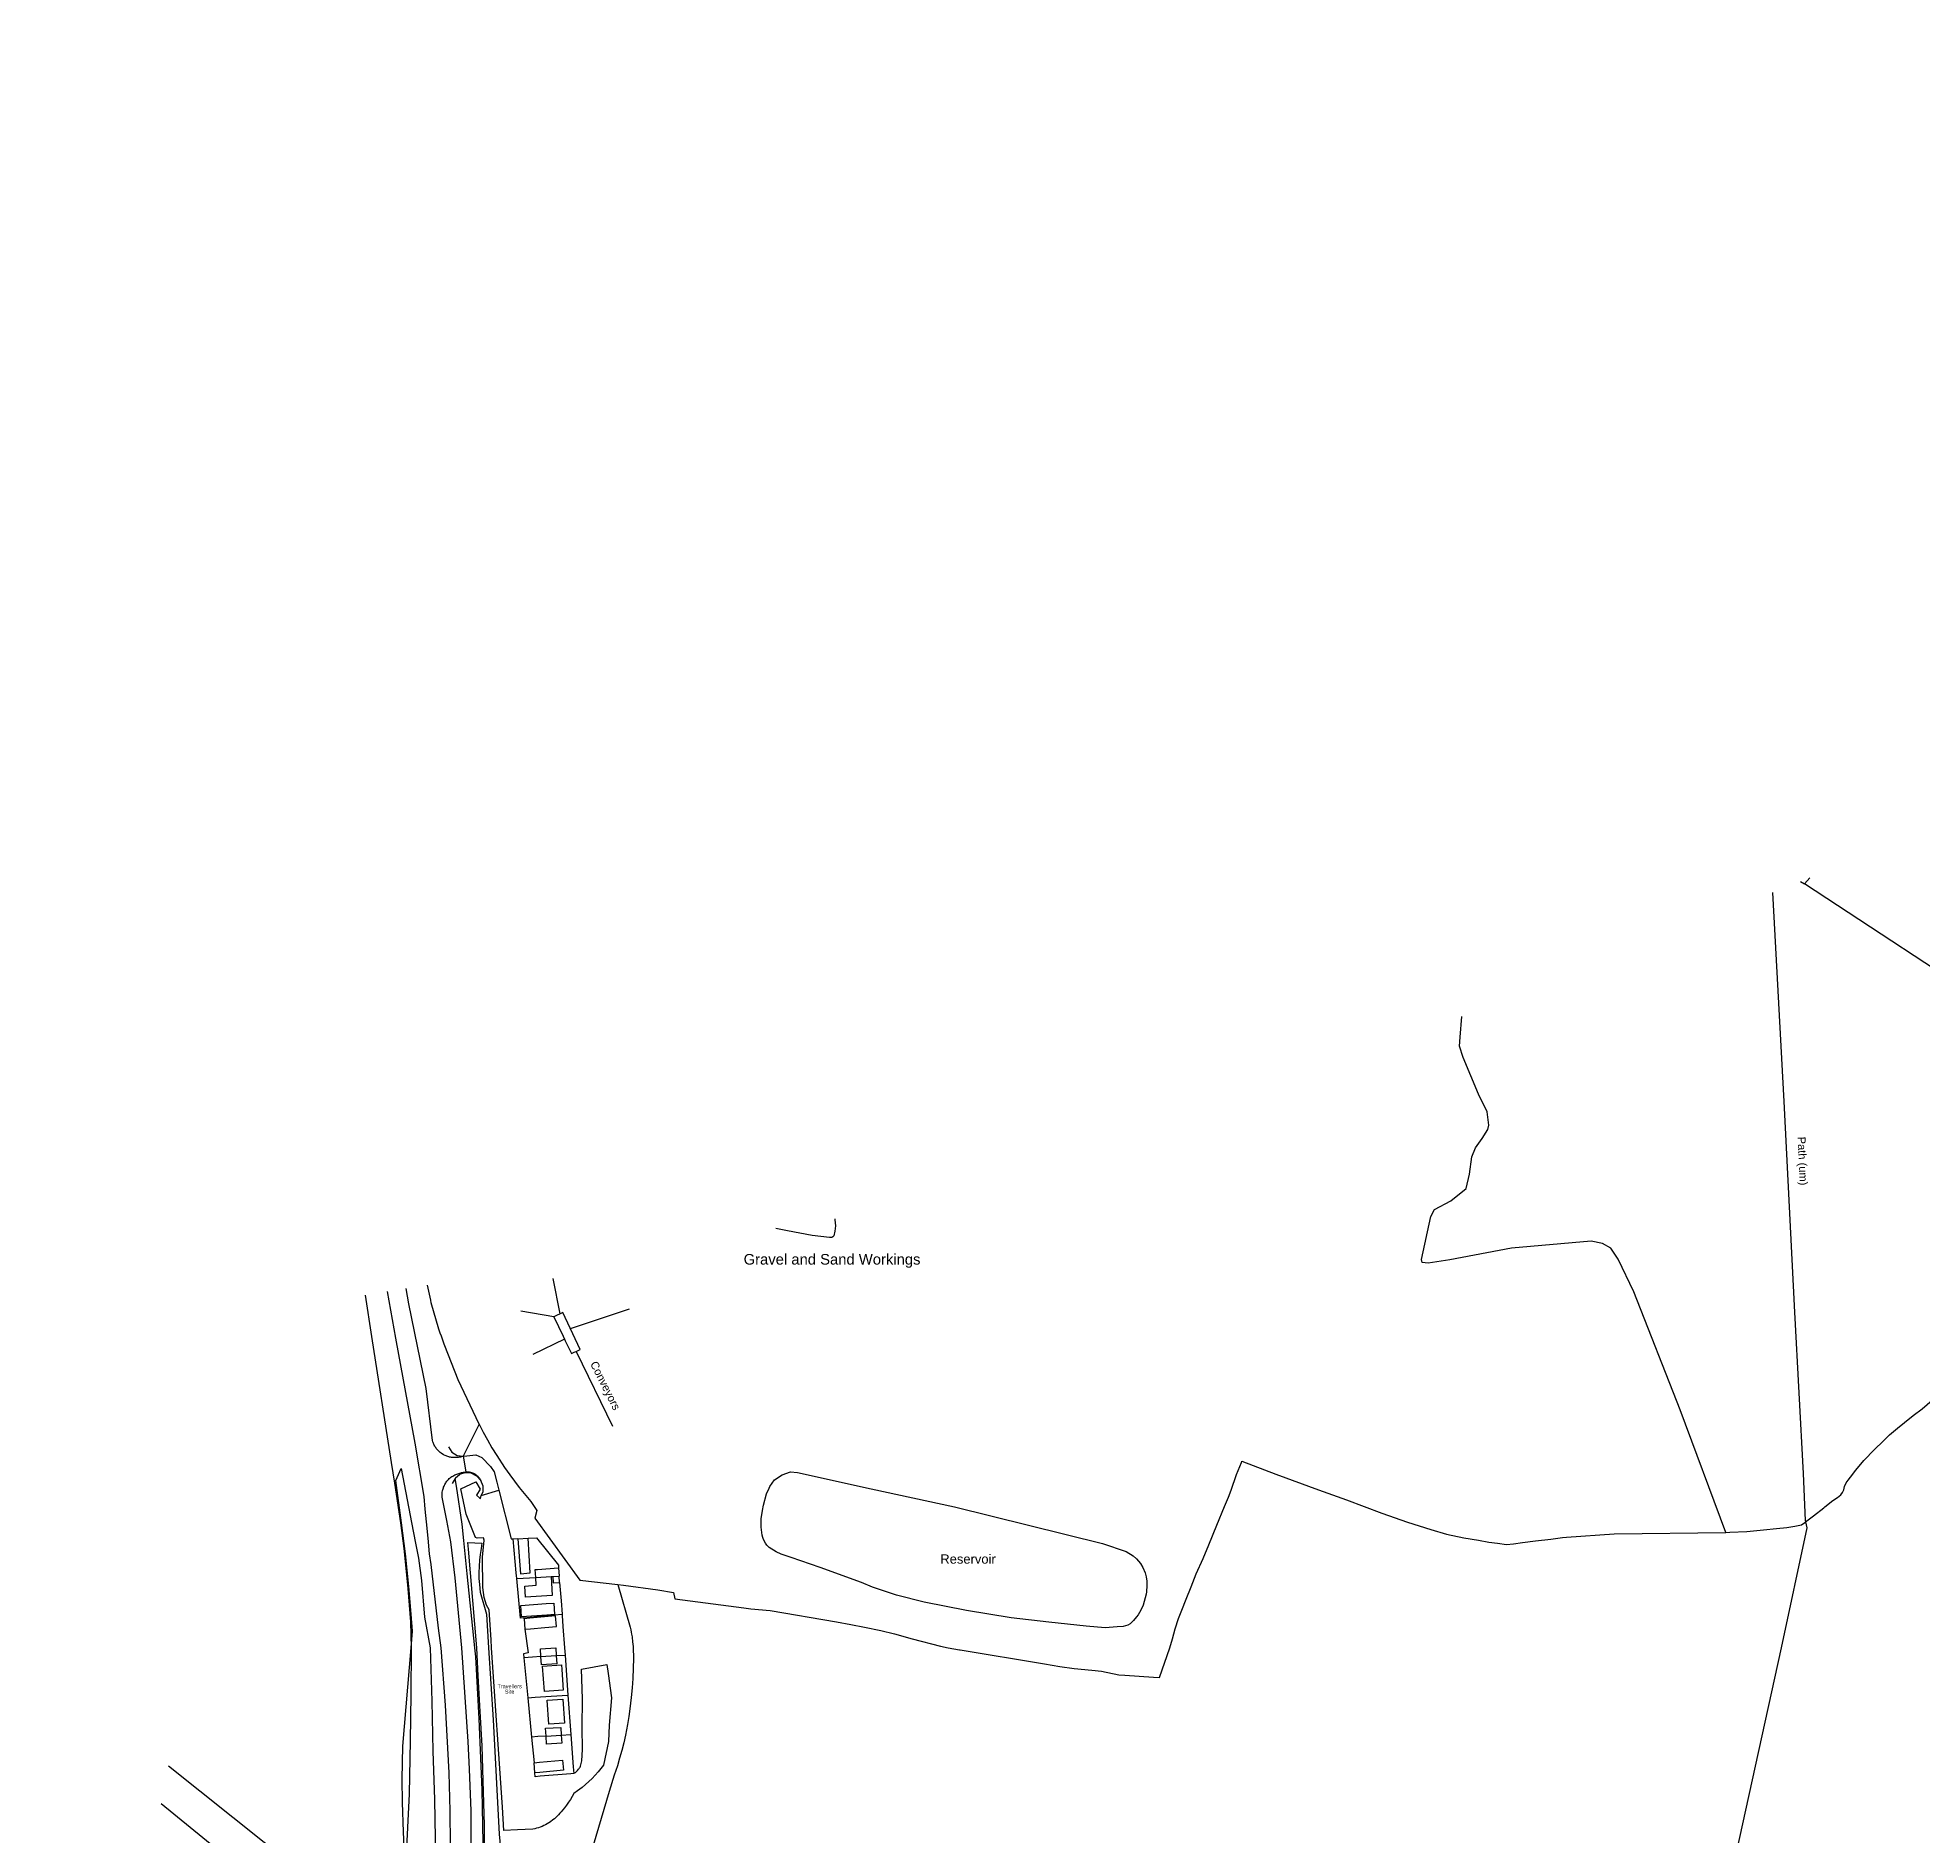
# Model space of a CAD drawing. Header units: millimetres. Extents: x 111502 to 977541, y 8702 to 1044108.
# Drawn here: x 487652 to 488363, y 241929 to 242608 of the extents above; entities that cross this region are included whole.
import ezdxf

# ---------------------------------------------------------------- set-up
doc = ezdxf.new("R2010")
doc.units = ezdxf.units.MM
doc.header["$LTSCALE"] = 0.25
doc.linetypes.add('DASHED2', pattern=[9.525, 6.35, -3.175])
doc.layers.add('E HVSS As Laid HV', color=10, linetype='Continuous')
doc.layers.add('X HVSS Site Background', color=8, linetype='Continuous')
doc.styles.add('OS Master Map$1$Standard', font='txt')

# ---------------------------------------------------------------- blocks, each defined once
blk = doc.blocks.new('OS MAP 060722')
at = {"layer": 'X HVSS Site Background', "flags": 128}
for points in [[(-493.05, 3163.12), (-491.56, 3162.14)], [(-491.56, 3162.14), (-489.55, 3164.52)], [(-417.22, 3113.33), (-491.56, 3162.14)], [(-503.6, 3158.92), (-499.32, 3079.93), (-499.32, 3079.93), (-495.32, 3000.43), (-495.32, 3000.43), (-492.12, 2939.53), (-492.12, 2939.53), (-491.32, 2921.73), (-491.32, 2921.73), (-491.2, 2921.19)], [(-521.22, 2917.24), (-538.47, 2963.58), (-538.47, 2963.58), (-556.04, 3008.14), (-556.04, 3008.14), (-561.97, 3020.42), (-561.97, 3020.42), (-564.72, 3024.54), (-564.72, 3024.54), (-567.79, 3026.34), (-567.79, 3026.34), (-572.13, 3027.19), (-572.13, 3027.19), (-602.18, 3024.54), (-602.18, 3024.54), (-625.47, 3020.2), (-625.47, 3020.2), (-633.62, 3018.93), (-633.62, 3018.93), (-635.95, 3019.15), (-635.95, 3019.15), (-636.16, 3020.31), (-636.16, 3020.31), (-632.66, 3036.61), (-632.66, 3036.61), (-631.29, 3039.15), (-631.29, 3039.15), (-625.15, 3042.43), (-625.15, 3042.43), (-619.33, 3047.09), (-619.33, 3047.09), (-618.06, 3052.48), (-618.06, 3052.48), (-617.21, 3059.05), (-617.21, 3059.05), (-615.84, 3062.54), (-615.84, 3062.54), (-613.3, 3066.03), (-613.3, 3066.03), (-611.18, 3069.42), (-611.18, 3069.42), (-610.76, 3071), (-610.76, 3071), (-611.39, 3076.08), (-611.39, 3076.08), (-614.67, 3082.75), (-614.67, 3082.75), (-620.49, 3096.62), (-620.49, 3096.62), (-621.87, 3100.85), (-621.87, 3100.85), (-621.55, 3104.24), (-621.55, 3104.24), (-620.91, 3112.12)], [(-859.74, 3028.62), (-866.25, 3029.42), (-866.25, 3029.42), (-875.62, 3031.11), (-875.62, 3031.11), (-879.93, 3032.03)], [(-857.76, 3035.64), (-857.68, 3035.29), (-857.68, 3035.29), (-857.52, 3033.02), (-857.52, 3033.02), (-857.73, 3031), (-857.73, 3031), (-858.1, 3029.21), (-858.1, 3029.21), (-858.47, 3028.83), (-858.47, 3028.83), (-858.89, 3028.62), (-858.89, 3028.62), (-859.74, 3028.62)], [(-992.03, 2958.14), (-999.88, 2974.84), (-999.88, 2974.84), (-1004.98, 2987.69), (-1004.98, 2987.69), (-1005.18, 2988.39), (-1005.18, 2988.39), (-1005.68, 2989.89), (-1005.68, 2989.89), (-1006.18, 2991.29), (-1006.18, 2991.29), (-1006.68, 2992.49), (-1006.68, 2992.49), (-1007.28, 2993.99), (-1007.28, 2993.99), (-1010.08, 3003.99), (-1010.08, 3003.99), (-1010.28, 3004.99), (-1010.28, 3004.99), (-1011.48, 3010.64)], [(-961.37, 2999.81), (-964.03, 3013.15)], [(-1035.07, 3006.81), (-1032.68, 2991.19), (-1032.68, 2991.19), (-1025.18, 2943.69), (-1025.18, 2943.69), (-1023.98, 2935.79), (-1023.98, 2935.79), (-1021.68, 2920.89), (-1021.68, 2920.89), (-1020.48, 2911.19), (-1020.48, 2911.19), (-1018.98, 2895.99), (-1018.98, 2895.99), (-1017.88, 2883.49), (-1017.88, 2883.49), (-1017.63, 2873.69), (-1017.63, 2873.69), (-1017.85, 2856.06), (-1017.85, 2856.06), (-1018.08, 2838.54), (-1018.08, 2838.54), (-1018.48, 2818.49), (-1018.48, 2818.49), (-1020.28, 2780.39)], [(-1002.78, 2799.24), (-1002.93, 2812.09), (-1002.93, 2812.09), (-1003.33, 2826.44), (-1003.33, 2826.44), (-1004.68, 2851.94), (-1004.68, 2851.94), (-1006.38, 2873.69), (-1006.38, 2873.69), (-1007.38, 2881.09), (-1007.38, 2881.09), (-1010.08, 2905.14), (-1010.08, 2905.14), (-1010.78, 2909.09), (-1010.78, 2909.09), (-1011.28, 2915.09), (-1011.28, 2915.09), (-1011.88, 2921.19), (-1011.88, 2921.19), (-1012.38, 2925.99), (-1012.38, 2925.99), (-1012.78, 2930.79), (-1012.78, 2930.79), (-1016.18, 2950.99), (-1016.18, 2950.99), (-1023.52, 2990.54), (-1023.52, 2990.54), (-1026.65, 3008.18)], [(-998.01, 2946.01), (-998.36, 2945.89), (-998.36, 2945.89), (-998.72, 2945.79), (-998.72, 2945.79), (-999.09, 2945.7), (-999.09, 2945.7), (-999.59, 2945.6), (-999.59, 2945.6), (-999.95, 2945.55), (-999.95, 2945.55), (-1000.3, 2945.51), (-1000.3, 2945.51), (-1000.66, 2945.49), (-1000.66, 2945.49), (-1001.02, 2945.48), (-1001.02, 2945.48), (-1001.38, 2945.48), (-1001.38, 2945.48), (-1001.74, 2945.5), (-1001.74, 2945.5), (-1002.1, 2945.53), (-1002.1, 2945.53), (-1002.46, 2945.58), (-1002.46, 2945.58), (-1002.81, 2945.64), (-1002.81, 2945.64), (-1003.16, 2945.71), (-1003.16, 2945.71), (-1003.51, 2945.8), (-1003.51, 2945.8), (-1003.86, 2945.9), (-1003.86, 2945.9), (-1004.2, 2946.01), (-1004.2, 2946.01), (-1004.53, 2946.14), (-1004.53, 2946.14), (-1004.86, 2946.28), (-1004.86, 2946.28), (-1005.19, 2946.44), (-1005.19, 2946.44), (-1005.5, 2946.6), (-1005.5, 2946.6), (-1005.55, 2946.63), (-1005.55, 2946.63), (-1005.81, 2946.78), (-1005.81, 2946.78), (-1006.41, 2947.18), (-1006.41, 2947.18), (-1006.7, 2947.41), (-1006.7, 2947.41), (-1006.97, 2947.64), (-1006.97, 2947.64), (-1007.24, 2947.89), (-1007.24, 2947.89), (-1007.49, 2948.14), (-1007.49, 2948.14), (-1007.74, 2948.4), (-1007.74, 2948.4), (-1007.97, 2948.68), (-1007.97, 2948.68), (-1008.19, 2948.96), (-1008.19, 2948.96), (-1008.4, 2949.25), (-1008.4, 2949.25), (-1008.6, 2949.55), (-1008.6, 2949.55), (-1008.78, 2949.86), (-1008.78, 2949.86), (-1008.95, 2950.18), (-1008.95, 2950.18), (-1009.11, 2950.5), (-1009.11, 2950.5), (-1009.26, 2950.83), (-1009.26, 2950.83), (-1009.39, 2951.16), (-1009.39, 2951.16), (-1009.51, 2951.5), (-1009.51, 2951.5), (-1009.66, 2952), (-1009.66, 2952), (-1012.03, 2971.59), (-1012.03, 2971.59), (-1018.62, 3003.54), (-1018.62, 3003.54), (-1019.62, 3009.32)], [(-963.8, 2998.67), (-976.34, 3000.85)], [(-955.42, 2985.59), (-954.58, 2985.99), (-954.58, 2985.99), (-953.84, 2986.34), (-953.84, 2986.34), (-960.43, 3000.26), (-960.43, 3000.26), (-963.8, 2998.67), (-963.8, 2998.67), (-960.33, 2991.33), (-960.33, 2991.33), (-959.8, 2990.22), (-959.8, 2990.22), (-959.52, 2989.64), (-959.52, 2989.64), (-957.21, 2984.75), (-957.21, 2984.75), (-956.15, 2985.25), (-956.15, 2985.25), (-955.42, 2985.59)], [(-957.58, 2994.23), (-935.22, 3001.64)], [(-959.8, 2990.22), (-971.8, 2984.44)], [(-955.42, 2985.59), (-941.64, 2957.37)], [(-491.2, 2921.19), (-488.22, 2923.43), (-488.22, 2923.43), (-484.32, 2926.53), (-484.32, 2926.53), (-483.85, 2926.9), (-483.85, 2926.9), (-480.82, 2929.33), (-480.82, 2929.33), (-479.12, 2930.43), (-479.12, 2930.43), (-477.92, 2931.43), (-477.92, 2931.43), (-477.22, 2932.33), (-477.22, 2932.33), (-476.72, 2933.33), (-476.72, 2933.33), (-476.42, 2934.53), (-476.42, 2934.53), (-475.82, 2935.93), (-475.82, 2935.93), (-475.12, 2936.93), (-475.12, 2936.93), (-474.22, 2938.13), (-474.22, 2938.13), (-472.22, 2940.73), (-472.22, 2940.73), (-469.12, 2944.43), (-469.12, 2944.43), (-465.12, 2948.53), (-465.12, 2948.53), (-461.82, 2951.63), (-461.82, 2951.63), (-459.42, 2954.13), (-459.42, 2954.13), (-456.42, 2956.63), (-456.42, 2956.63), (-453.82, 2958.73), (-453.82, 2958.73), (-450.52, 2961.33), (-450.52, 2961.33), (-447.12, 2963.93), (-447.12, 2963.93), (-443.42, 2967.13)], [(-992.03, 2958.14), (-998.01, 2946.01)], [(-992.03, 2958.14), (-990.48, 2955.14), (-990.48, 2955.14), (-988.88, 2952.14), (-988.88, 2952.14), (-987.18, 2949.19), (-987.18, 2949.19), (-985.38, 2946.29), (-985.38, 2946.29), (-982.43, 2941.74), (-982.43, 2941.74), (-980.48, 2938.94), (-980.48, 2938.94), (-976.88, 2934.14), (-976.88, 2934.14), (-972.48, 2928.89), (-972.48, 2928.89), (-970.18, 2925.49), (-970.18, 2925.49), (-971.03, 2922.59), (-971.03, 2922.59), (-954.03, 2899.19), (-954.03, 2899.19), (-939.62, 2897.58)], [(-1003.62, 2949.57), (-1002.34, 2947.55), (-1002.34, 2947.55), (-1000.32, 2946.29), (-1000.32, 2946.29), (-998.01, 2946.01)], [(-998.01, 2946.01), (-997.8, 2946.03), (-997.8, 2946.03), (-993.29, 2946.48), (-993.29, 2946.48), (-990.96, 2945.47), (-990.96, 2945.47), (-987.68, 2942.13), (-987.68, 2942.13), (-986.34, 2940.09), (-986.34, 2940.09), (-985.37, 2936.26), (-985.37, 2936.26), (-984.58, 2933.16)], [(-1020.18, 2795.29), (-1020.58, 2804.09), (-1020.58, 2804.09), (-1020.93, 2815.24), (-1020.93, 2815.24), (-1021.03, 2824.09), (-1021.03, 2824.09), (-1020.88, 2836.49), (-1020.88, 2836.49), (-1017.67, 2873.69), (-1017.67, 2873.69), (-1017.13, 2879.99), (-1017.13, 2879.99), (-1017.63, 2886.39), (-1017.63, 2886.39), (-1018.63, 2896.79), (-1018.63, 2896.79), (-1019.83, 2909.09), (-1019.83, 2909.09), (-1021.28, 2920.79), (-1021.28, 2920.79), (-1023.48, 2936.89), (-1023.48, 2936.89), (-1021.48, 2941.39)], [(-1021.48, 2941.39), (-1016.88, 2917.69), (-1016.88, 2917.69), (-1015.88, 2912.59), (-1015.88, 2912.59), (-1014.98, 2907.49), (-1014.98, 2907.49), (-1013.78, 2899.09), (-1013.78, 2899.09), (-1012.68, 2885.19), (-1012.68, 2885.19), (-1010.53, 2873.69), (-1010.53, 2873.69), (-1009.93, 2853.44), (-1009.93, 2853.44), (-1009.48, 2834.59), (-1009.48, 2834.59), (-1008.93, 2816.39), (-1008.93, 2816.39), (-1008.48, 2794.29)], [(-994.98, 2791.59), (-995.08, 2812.09), (-995.08, 2812.09), (-995.63, 2827.79), (-995.63, 2827.79), (-996.18, 2838.29), (-996.18, 2838.29), (-998.53, 2873.69), (-998.53, 2873.69), (-1001.08, 2900.09), (-1001.08, 2900.09), (-1002.73, 2913.69), (-1002.73, 2913.69), (-1004.23, 2921.79), (-1004.23, 2921.79), (-1005.99, 2930.52), (-1005.99, 2930.52), (-1006.01, 2930.88), (-1006.01, 2930.88), (-1006.02, 2931.23), (-1006.02, 2931.23), (-1006.01, 2931.59), (-1006.01, 2931.59), (-1005.98, 2931.94), (-1005.98, 2931.94), (-1005.95, 2932.3), (-1005.95, 2932.3), (-1005.83, 2933), (-1005.83, 2933), (-1005.75, 2933.35), (-1005.75, 2933.35), (-1005.65, 2933.69), (-1005.65, 2933.69), (-1005.54, 2934.03), (-1005.54, 2934.03), (-1005.42, 2934.36), (-1005.42, 2934.36), (-1005.29, 2934.69), (-1005.29, 2934.69), (-1005.14, 2935.02), (-1005.14, 2935.02), (-1004.98, 2935.33), (-1004.98, 2935.33), (-1004.62, 2935.95), (-1004.62, 2935.95), (-1004.42, 2936.24), (-1004.42, 2936.24), (-1004.21, 2936.53), (-1004.21, 2936.53), (-1003.87, 2936.94), (-1003.87, 2936.94), (-1003.59, 2937.24), (-1003.59, 2937.24), (-1003.29, 2937.53), (-1003.29, 2937.53), (-1002.98, 2937.8), (-1002.98, 2937.8), (-1002.66, 2938.06), (-1002.66, 2938.06), (-1002.32, 2938.3), (-1002.32, 2938.3), (-1001.97, 2938.52), (-1001.97, 2938.52), (-1001.61, 2938.73), (-1001.61, 2938.73), (-1001.25, 2938.92), (-1001.25, 2938.92), (-1000.87, 2939.1), (-1000.87, 2939.1), (-1000.49, 2939.26), (-1000.49, 2939.26), (-1000.1, 2939.41), (-1000.1, 2939.41), (-999.7, 2939.54), (-999.7, 2939.54), (-999.3, 2939.65), (-999.3, 2939.65), (-998.69, 2939.8), (-998.69, 2939.8), (-998.21, 2939.9), (-998.21, 2939.9), (-997.91, 2939.95), (-997.91, 2939.95), (-997.72, 2939.98), (-997.72, 2939.98), (-997.48, 2940.01), (-997.48, 2940.01), (-997.23, 2940.04), (-997.23, 2940.04), (-996.99, 2940.07)], [(-991.37, 2936.78), (-992.95, 2938.45), (-992.95, 2938.45), (-995.08, 2939.65), (-995.08, 2939.65), (-997.33, 2939.74), (-997.33, 2939.74), (-997.83, 2939.61), (-997.83, 2939.61), (-999.18, 2939.25), (-999.18, 2939.25), (-999.44, 2939.03), (-999.44, 2939.03), (-1000.98, 2937.73), (-1000.98, 2937.73), (-1001.06, 2937.59)], [(-998.01, 2946.01), (-996.99, 2940.07)], [(-996.99, 2940.07), (-996.75, 2940.08), (-996.75, 2940.08), (-996.5, 2940.09), (-996.5, 2940.09), (-996.02, 2940.07), (-996.02, 2940.07), (-995.78, 2940.05), (-995.78, 2940.05), (-995.54, 2940.01), (-995.54, 2940.01), (-995.3, 2939.96), (-995.3, 2939.96), (-995.05, 2939.9), (-995.05, 2939.9), (-994.82, 2939.83), (-994.82, 2939.83), (-994.36, 2939.65), (-994.36, 2939.65), (-994.14, 2939.55), (-994.14, 2939.55), (-993.92, 2939.44), (-993.92, 2939.44), (-993.71, 2939.31), (-993.71, 2939.31), (-993.5, 2939.19), (-993.5, 2939.19), (-993.3, 2939.05), (-993.3, 2939.05), (-993.1, 2938.9), (-993.1, 2938.9), (-992.91, 2938.75), (-992.91, 2938.75), (-992.73, 2938.59), (-992.73, 2938.59), (-992.55, 2938.42), (-992.55, 2938.42), (-992.38, 2938.25), (-992.38, 2938.25), (-992.22, 2938.06), (-992.22, 2938.06), (-992.06, 2937.88), (-992.06, 2937.88), (-991.91, 2937.68), (-991.91, 2937.68), (-991.77, 2937.48), (-991.77, 2937.48), (-991.64, 2937.28), (-991.64, 2937.28), (-991.52, 2937.06), (-991.52, 2937.06), (-991.37, 2936.78)], [(-939.62, 2897.58), (-937.53, 2897.34), (-937.53, 2897.34), (-924.58, 2895.54), (-924.58, 2895.54), (-918.58, 2894.59), (-918.58, 2894.59), (-918.18, 2892.19), (-918.18, 2892.19), (-892.13, 2888.79), (-892.13, 2888.79), (-889.43, 2888.39), (-889.43, 2888.39), (-882.18, 2887.79), (-882.18, 2887.79), (-857.03, 2883.44), (-857.03, 2883.44), (-851.73, 2882.49), (-851.73, 2882.49), (-846.48, 2881.49), (-846.48, 2881.49), (-840.38, 2880.14), (-840.38, 2880.14), (-835.13, 2878.89), (-835.13, 2878.89), (-828.48, 2877.09), (-828.48, 2877.09), (-817.78, 2874.24), (-817.78, 2874.24), (-814.98, 2873.69), (-814.98, 2873.69), (-810.58, 2872.89), (-810.58, 2872.89), (-810.37, 2872.85), (-810.37, 2872.85), (-778.57, 2867.63), (-778.57, 2867.63), (-772.77, 2866.6), (-772.77, 2866.6), (-767.37, 2865.87), (-767.37, 2865.87), (-760.65, 2865.22), (-760.65, 2865.22), (-757.05, 2864.84), (-757.05, 2864.84), (-750.53, 2863.48), (-750.53, 2863.48), (-748.18, 2863.31), (-748.18, 2863.31), (-737.45, 2862.56), (-737.45, 2862.56), (-735.1, 2862.39), (-735.1, 2862.39), (-731.23, 2873.69), (-731.23, 2873.69), (-730.22, 2877.03), (-730.22, 2877.03), (-729.22, 2880.83), (-729.22, 2880.83), (-727.92, 2884.73), (-727.92, 2884.73), (-726.72, 2887.83), (-726.72, 2887.83), (-725.02, 2892.03), (-725.02, 2892.03), (-723.22, 2896.63), (-723.22, 2896.63), (-721.22, 2901.63), (-721.22, 2901.63), (-718.62, 2907.43), (-718.62, 2907.43), (-716.52, 2912.53), (-716.52, 2912.53), (-713.42, 2919.93), (-713.42, 2919.93), (-710.62, 2927.03), (-710.62, 2927.03), (-709.12, 2930.55), (-709.12, 2930.55), (-708.02, 2933.13), (-708.02, 2933.13), (-706.02, 2939.13), (-706.02, 2939.13), (-704.19, 2943.63), (-704.19, 2943.63), (-704.01, 2944.09), (-704.01, 2944.09), (-691.21, 2939.29), (-691.21, 2939.29), (-675.11, 2933.29), (-675.11, 2933.29), (-664.51, 2929.49), (-664.51, 2929.49), (-651.14, 2924.5), (-651.14, 2924.5), (-641.51, 2921.09), (-641.51, 2921.09), (-632.61, 2918.39), (-632.61, 2918.39), (-626.81, 2916.59), (-626.81, 2916.59), (-620.21, 2915.19), (-620.21, 2915.19), (-614.71, 2914.29), (-614.71, 2914.29), (-610.71, 2913.59), (-610.71, 2913.59), (-607.51, 2913.19), (-607.51, 2913.19), (-604.11, 2912.69), (-604.11, 2912.69), (-601.41, 2912.89), (-601.41, 2912.89), (-598.11, 2913.39), (-598.11, 2913.39), (-593.11, 2914.09), (-593.11, 2914.09), (-587.31, 2914.69), (-587.31, 2914.69), (-583.01, 2915.29), (-583.01, 2915.29), (-581.41, 2915.39), (-581.41, 2915.39), (-563.47, 2916.63), (-563.47, 2916.63), (-521.22, 2917.24)], [(-877.6, 2939.03), (-874.49, 2940.15), (-874.49, 2940.15), (-871.78, 2939.89), (-871.78, 2939.89), (-844, 2933.74), (-844, 2933.74), (-812.58, 2926.86), (-812.58, 2926.86), (-756.62, 2913.1), (-756.62, 2913.1), (-747.76, 2909.99), (-747.76, 2909.99), (-745.04, 2908.4), (-745.04, 2908.4), (-743.76, 2907.23), (-743.76, 2907.23), (-742.3, 2905.44), (-742.3, 2905.44), (-741.4, 2903.96), (-741.4, 2903.96), (-740.55, 2901.99), (-740.55, 2901.99), (-740.13, 2900.43), (-740.13, 2900.43), (-739.92, 2898.84), (-739.92, 2898.84), (-739.88, 2897.23), (-739.88, 2897.23), (-740.07, 2894.8), (-740.07, 2894.8), (-740.22, 2893.85), (-740.22, 2893.85), (-740.49, 2892.48), (-740.49, 2892.48), (-741.3, 2889.81), (-741.3, 2889.81), (-742.15, 2887.91), (-742.15, 2887.91), (-743.23, 2886.13), (-743.23, 2886.13), (-743.79, 2885.38), (-743.79, 2885.38), (-744.93, 2883.98), (-744.93, 2883.98), (-746.22, 2882.74), (-746.22, 2882.74), (-747.09, 2882.21), (-747.09, 2882.21), (-748.87, 2881.74), (-748.87, 2881.74), (-751.06, 2881.55), (-751.06, 2881.55), (-755.69, 2881.22), (-755.69, 2881.22), (-762.77, 2881.88), (-762.77, 2881.88), (-776.95, 2883.3), (-776.95, 2883.3), (-791.1, 2884.97), (-791.1, 2884.97), (-807.95, 2887.7), (-807.95, 2887.7), (-823.94, 2890.85), (-823.94, 2890.85), (-834.46, 2893.47), (-834.46, 2893.47), (-843.54, 2896.56), (-843.54, 2896.56), (-847.64, 2898.28), (-847.64, 2898.28), (-863.25, 2903.97), (-863.25, 2903.97), (-874.16, 2907.81), (-874.16, 2907.81), (-877.94, 2909.04), (-877.94, 2909.04), (-879.92, 2909.92), (-879.92, 2909.92), (-882.45, 2911.49), (-882.45, 2911.49), (-883.36, 2912.37), (-883.36, 2912.37), (-883.93, 2913.19), (-883.93, 2913.19), (-884.59, 2914.54), (-884.59, 2914.54), (-884.88, 2915.28), (-884.88, 2915.28), (-885.16, 2916.23), (-885.16, 2916.23), (-885.51, 2919.17), (-885.51, 2919.17), (-885.54, 2920.84), (-885.54, 2920.84), (-885.48, 2922.42), (-885.48, 2922.42), (-885.04, 2925.56), (-885.04, 2925.56), (-884.61, 2927.58), (-884.61, 2927.58), (-883.53, 2931.74), (-883.53, 2931.74), (-882.56, 2934), (-882.56, 2934), (-882.2, 2934.62), (-882.2, 2934.62), (-880.44, 2937.04), (-880.44, 2937.04), (-877.6, 2939.03)], [(-1001.06, 2937.59), (-1002.19, 2935.71)], [(-1000.58, 2934.69), (-1001.06, 2937.59)], [(-990.51, 2800), (-990.88, 2819.99), (-990.88, 2819.99), (-992.03, 2846.79), (-992.03, 2846.79), (-993.33, 2870.24), (-993.33, 2870.24), (-993.68, 2873.69), (-993.68, 2873.69), (-996.48, 2901.54), (-996.48, 2901.54), (-997.78, 2914.14), (-997.78, 2914.14), (-998.38, 2920.39), (-998.38, 2920.39), (-1000.58, 2934.69)], [(-956.32, 2826.11), (-955.96, 2826.37), (-955.96, 2826.37), (-955.69, 2826.58), (-955.69, 2826.58), (-955.43, 2826.81), (-955.43, 2826.81), (-955.17, 2827.05), (-955.17, 2827.05), (-954.93, 2827.3), (-954.93, 2827.3), (-954.51, 2827.77), (-954.51, 2827.77), (-954.3, 2828.05), (-954.3, 2828.05), (-954.1, 2828.33), (-954.1, 2828.33), (-953.91, 2828.62), (-953.91, 2828.62), (-953.73, 2828.92), (-953.73, 2828.92), (-953.26, 2830.94), (-953.26, 2830.94), (-953.05, 2835.19), (-953.05, 2835.19), (-953.16, 2843.56), (-953.16, 2843.56), (-953, 2854.41), (-953, 2854.41), (-953.42, 2865.63), (-953.42, 2865.63), (-943.83, 2867.29), (-943.83, 2867.29), (-943.32, 2863.95), (-943.32, 2863.95), (-942.03, 2854.69), (-942.03, 2854.69), (-942.98, 2844.43), (-942.98, 2844.43), (-943.23, 2838.25), (-943.23, 2838.25), (-945.1, 2829.31), (-945.1, 2829.31), (-947.04, 2826.83), (-947.04, 2826.83), (-948.16, 2825.55), (-948.16, 2825.55), (-949.33, 2824.33), (-949.33, 2824.33), (-950.55, 2823.15), (-950.55, 2823.15), (-951.81, 2822.02), (-951.81, 2822.02), (-953.12, 2820.94), (-953.12, 2820.94), (-954.9, 2819.61), (-954.9, 2819.61), (-956.31, 2818.66), (-956.31, 2818.66), (-956.91, 2817.52), (-956.91, 2817.52), (-957.56, 2816.4), (-957.56, 2816.4), (-958.26, 2815.31), (-958.26, 2815.31), (-959, 2814.25), (-959, 2814.25), (-959.78, 2813.21), (-959.78, 2813.21), (-961.06, 2811.69), (-961.06, 2811.69), (-961.55, 2811.15), (-961.55, 2811.15), (-962.04, 2810.62), (-962.04, 2810.62), (-962.54, 2810.09), (-962.54, 2810.09), (-963.06, 2809.58), (-963.06, 2809.58), (-963.59, 2809.09), (-963.59, 2809.09), (-964.14, 2808.62), (-964.14, 2808.62), (-965.09, 2807.91), (-965.09, 2807.91), (-965.7, 2807.51), (-965.7, 2807.51), (-966.32, 2807.14), (-966.32, 2807.14), (-966.96, 2806.8), (-966.96, 2806.8), (-967.61, 2806.48), (-967.61, 2806.48), (-968.28, 2806.19), (-968.28, 2806.19), (-968.95, 2805.92), (-968.95, 2805.92), (-969.64, 2805.69), (-969.64, 2805.69), (-970.33, 2805.48), (-970.33, 2805.48), (-971.03, 2805.3), (-971.03, 2805.3), (-971.81, 2805.13), (-971.81, 2805.13), (-977.53, 2804.85), (-977.53, 2804.85), (-982.66, 2804.6), (-982.66, 2804.6), (-983.26, 2813.44), (-983.26, 2813.44), (-987.33, 2873.69), (-987.33, 2873.69), (-987.53, 2876.61), (-987.53, 2876.61), (-988.27, 2888.05), (-988.27, 2888.05), (-989.2, 2889.75), (-989.2, 2889.75), (-990.1, 2892.6), (-990.1, 2892.6), (-990.63, 2896.47), (-990.63, 2896.47), (-990.79, 2907.84), (-990.79, 2907.84), (-990.14, 2914.33), (-990.14, 2914.33), (-990.33, 2915.12), (-990.33, 2915.12), (-992.8, 2915.02), (-992.8, 2915.02), (-993.38, 2915.28), (-993.38, 2915.28), (-996.93, 2924.12), (-996.93, 2924.12), (-998.89, 2933.75), (-998.89, 2933.75), (-993.23, 2936.34), (-993.23, 2936.34), (-991.69, 2933.59), (-991.69, 2933.59), (-993.01, 2931.26), (-993.01, 2931.26), (-991.84, 2930.26), (-991.84, 2930.26), (-991.53, 2929.99), (-991.53, 2929.99), (-991.21, 2931.2)], [(-991.21, 2931.2), (-990.54, 2932.56), (-990.54, 2932.56), (-990.46, 2934.67), (-990.46, 2934.67), (-991.37, 2936.78)], [(-991.21, 2931.2), (-984.58, 2933.16)], [(-984.58, 2933.16), (-979.94, 2914.8), (-979.94, 2914.8), (-979.78, 2914.81), (-979.78, 2914.81), (-979.15, 2914.85)], [(-491.2, 2921.19), (-490.72, 2918.93), (-490.72, 2918.93), (-500.38, 2873.69), (-500.38, 2873.69), (-551.74, 2639.79)], [(-521.22, 2917.24), (-519.73, 2917.26), (-519.73, 2917.26), (-513.32, 2917.52), (-513.32, 2917.52), (-507.1, 2918.15), (-507.1, 2918.15), (-502.12, 2918.73), (-502.12, 2918.73), (-498.22, 2919.13), (-498.22, 2919.13), (-495.22, 2919.63), (-495.22, 2919.63), (-492.76, 2920.13), (-492.76, 2920.13), (-491.42, 2921.03), (-491.42, 2921.03), (-491.2, 2921.19)], [(-996.27, 2913.45), (-990.98, 2913.19), (-990.98, 2913.19), (-991.28, 2911.19), (-991.28, 2911.19), (-991.58, 2908.89), (-991.58, 2908.89), (-991.88, 2906.69), (-991.88, 2906.69), (-991.98, 2904.49), (-991.98, 2904.49), (-992.08, 2901.99), (-992.08, 2901.99), (-992.08, 2899.79), (-992.08, 2899.79), (-991.88, 2897.59), (-991.88, 2897.59), (-991.58, 2894.69), (-991.58, 2894.69), (-989.19, 2886.34), (-989.19, 2886.34), (-988.43, 2873.69), (-988.43, 2873.69), (-986.78, 2846.39), (-986.78, 2846.39), (-984.46, 2803.2), (-984.46, 2803.2), (-980.83, 2765.29)], [(-989.98, 2793.89), (-990.03, 2806.69), (-990.03, 2806.69), (-990.48, 2823.34), (-990.48, 2823.34), (-990.93, 2836.59), (-990.93, 2836.59), (-991.58, 2849.64), (-991.58, 2849.64), (-992.43, 2863.04), (-992.43, 2863.04), (-992.95, 2873.69), (-992.95, 2873.69), (-995.98, 2910.89), (-995.98, 2910.89), (-996.27, 2913.45)], [(-979.15, 2914.85), (-977.43, 2914.97), (-977.43, 2914.97), (-977.36, 2914.77)], [(-977.98, 2901.97), (-979.15, 2914.85)], [(-977.36, 2914.77), (-976.36, 2901.61), (-976.36, 2901.61), (-972.7, 2901.9), (-972.7, 2901.9), (-973.51, 2915.01)], [(-977.36, 2914.77), (-973.51, 2915.01)], [(-973.51, 2915.01), (-970.37, 2915.2), (-970.37, 2915.2), (-962.04, 2904.88), (-962.04, 2904.88), (-962, 2903.88)], [(-970.62, 2900.18), (-970.82, 2903.16), (-970.82, 2903.16), (-970.02, 2903.23), (-970.02, 2903.23), (-962, 2903.88)], [(-962, 2903.88), (-961.77, 2900.73)], [(-977.78, 2899.77), (-977.98, 2901.97)], [(-977.78, 2899.77), (-970.62, 2900.18)], [(-975.09, 2885.01), (-976.43, 2884.89), (-976.43, 2884.89), (-977.78, 2899.77)], [(-939.62, 2897.58), (-934.98, 2881.39), (-934.98, 2881.39), (-934.78, 2880.39), (-934.78, 2880.39), (-934.58, 2879.49), (-934.58, 2879.49), (-934.48, 2878.79), (-934.48, 2878.79), (-934.28, 2877.79), (-934.28, 2877.79), (-934.08, 2875.79), (-934.08, 2875.79), (-933.98, 2875.09), (-933.98, 2875.09), (-933.88, 2873.99), (-933.88, 2873.99), (-933.88, 2873.69), (-933.88, 2873.69), (-933.73, 2869.74), (-933.73, 2869.74), (-934.03, 2862.09), (-934.03, 2862.09), (-934.28, 2858.49), (-934.28, 2858.49), (-934.63, 2854.84), (-934.63, 2854.84), (-935.13, 2850.59), (-935.13, 2850.59), (-935.53, 2847.64), (-935.53, 2847.64), (-936.03, 2844.64), (-936.03, 2844.64), (-936.78, 2840.69), (-936.78, 2840.69), (-937.43, 2837.74), (-937.43, 2837.74), (-938.18, 2834.84), (-938.18, 2834.84), (-938.98, 2831.99), (-938.98, 2831.99), (-939.83, 2829.09), (-939.83, 2829.09), (-941.03, 2825.59), (-941.03, 2825.59), (-942.88, 2819.39), (-942.88, 2819.39), (-948.93, 2798.99)], [(-964.86, 2900.55), (-964.39, 2893.4), (-964.39, 2893.4), (-974.56, 2892.75), (-974.56, 2892.75), (-974.83, 2896.97), (-974.83, 2896.97), (-970.43, 2897.25), (-970.43, 2897.25), (-970.62, 2900.18)], [(-970.62, 2900.18), (-964.86, 2900.55)], [(-964.86, 2900.55), (-964.21, 2900.59)], [(-964.21, 2900.59), (-961.77, 2900.73)], [(-964.21, 2900.59), (-964.07, 2898.22), (-964.07, 2898.22), (-961.63, 2898.36)], [(-961.63, 2898.36), (-961.77, 2900.73)], [(-961.63, 2898.36), (-961.11, 2891.33), (-961.11, 2891.33), (-960.73, 2886.29)], [(-975.99, 2885.3), (-976.32, 2889.61), (-976.32, 2889.61), (-966.73, 2890.35), (-966.73, 2890.35), (-963.88, 2890.56), (-963.88, 2890.56), (-963.55, 2886.25), (-963.55, 2886.25), (-966.42, 2886.03), (-966.42, 2886.03), (-975.99, 2885.3)], [(-975.09, 2885.01), (-966.4, 2885.79), (-966.4, 2885.79), (-960.73, 2886.29)], [(-975.06, 2884.63), (-975.09, 2884.93), (-975.09, 2884.93), (-975.09, 2885.01)], [(-974.71, 2880.65), (-972.59, 2880.84), (-972.59, 2880.84), (-967.26, 2881.31), (-967.26, 2881.31), (-962.82, 2881.71), (-962.82, 2881.71), (-963.18, 2885.69), (-963.18, 2885.69), (-972.86, 2884.83), (-972.86, 2884.83), (-975.06, 2884.63)], [(-975.06, 2884.63), (-974.71, 2880.65)], [(-960.73, 2886.29), (-960.7, 2885.86), (-960.7, 2885.86), (-960.39, 2881.74), (-960.39, 2881.74), (-959.8, 2873.69), (-959.8, 2873.69), (-959.6, 2870.89)], [(-974.71, 2880.65), (-973.54, 2871.69), (-973.54, 2871.69), (-975.27, 2871.42), (-975.27, 2871.42), (-975.12, 2869.9)], [(-968.69, 2870.31), (-971.84, 2870.11), (-971.84, 2870.11), (-975.12, 2869.9)], [(-975.12, 2869.9), (-973.65, 2854.75)], [(-968.69, 2870.31), (-968.88, 2873.25), (-968.88, 2873.25), (-963.12, 2873.62), (-963.12, 2873.62), (-962.93, 2870.68)], [(-968.69, 2870.31), (-962.93, 2870.68)], [(-962.93, 2870.68), (-962.73, 2867.56), (-962.73, 2867.56), (-968.49, 2867.19), (-968.49, 2867.19), (-968.69, 2870.31)], [(-962.93, 2870.68), (-959.6, 2870.89)], [(-959.6, 2870.89), (-958.49, 2855.76)], [(-967.39, 2857.12), (-968.08, 2866.71), (-968.08, 2866.71), (-960.98, 2867.22), (-960.98, 2867.22), (-960.85, 2865.41), (-960.85, 2865.41), (-960.29, 2857.68), (-960.29, 2857.68), (-960.29, 2857.63), (-960.29, 2857.63), (-967.39, 2857.12)], [(-973.65, 2854.75), (-970.87, 2854.94), (-970.87, 2854.94), (-964.81, 2855.36), (-964.81, 2855.36), (-958.49, 2855.76)], [(-973.65, 2854.75), (-972.22, 2839.94)], [(-966.28, 2853.82), (-960.37, 2854.21), (-960.37, 2854.21), (-959.77, 2845.18), (-959.77, 2845.18), (-965.68, 2844.79), (-965.68, 2844.79), (-966.28, 2853.82)], [(-958.49, 2855.76), (-957.4, 2840.9)], [(-966.75, 2840.29), (-969.83, 2840.09), (-969.83, 2840.09), (-972.22, 2839.94)], [(-972.22, 2839.94), (-971.28, 2830.21)], [(-966.75, 2840.29), (-966.94, 2843.23), (-966.94, 2843.23), (-961.18, 2843.6), (-961.18, 2843.6), (-960.99, 2840.67), (-960.99, 2840.67), (-960.99, 2840.66)], [(-960.99, 2840.66), (-960.99, 2840.65), (-960.99, 2840.65), (-960.8, 2837.67), (-960.8, 2837.67), (-966.56, 2837.3), (-966.56, 2837.3), (-966.75, 2840.29)], [(-966.75, 2840.29), (-960.99, 2840.66)], [(-960.99, 2840.66), (-957.4, 2840.9)], [(-957.4, 2840.9), (-956.51, 2828.66), (-956.51, 2828.66), (-956.32, 2826.11)], [(-1109.34, 2829.01), (-1073.18, 2800.19), (-1073.18, 2800.19), (-1049.38, 2781.34), (-1049.38, 2781.34), (-1040.13, 2774.24), (-1040.13, 2774.24), (-1035.68, 2770.54), (-1035.68, 2770.54), (-1038.08, 2767.79), (-1038.08, 2767.79), (-1042.38, 2762.49), (-1042.38, 2762.49), (-1038.18, 2758.94), (-1038.18, 2758.94), (-1031.68, 2767.64)], [(-971.28, 2830.21), (-969.29, 2830.39), (-969.29, 2830.39), (-960.56, 2831.2), (-960.56, 2831.2), (-960.21, 2827.42), (-960.21, 2827.42), (-969.09, 2826.6), (-969.09, 2826.6), (-970.93, 2826.43)], [(-970.93, 2826.43), (-971.28, 2830.21)], [(-956.32, 2826.11), (-957.42, 2826.02), (-957.42, 2826.02), (-969.02, 2825.11), (-969.02, 2825.11), (-970.88, 2824.94), (-970.88, 2824.94), (-970.93, 2826.43)], [(-1112.05, 2814.89), (-1079.28, 2788.04), (-1079.28, 2788.04), (-1007.78, 2729.14)]]:
    blk.add_lwpolyline(points, dxfattribs=at)
at = {"layer": 'X HVSS Site Background', "char_height": 3, "attachment_point": 7, "style": 'OS Master Map$1$Standard'}
for s, insert, rotation in [('{\\farial|b0|i0|c0|p34;Path (um)}', (-495.12, 3066.58), 272.7), ('{\\farial|b0|i0|c0|p34;Conveyors}', (-950.99, 2980.55), 296.6)]:
    blk.add_mtext(s, dxfattribs=dict(at, insert=insert, rotation=rotation))
at = {"layer": 'X HVSS Site Background', "style": 'OS Master Map$1$Standard'}
for s, insert, char_height, attachment_point in [('{\\farial|b0|i0|c0|p34;Gravel and Sand Workings}', (-892.15, 3017.18), 4, 7), ('{\\farial|b0|i0|c0|p34;Reservoir}', (-807.42, 2907.15), 3.5, 5), ('{\\farial|b0|i0|c0|p34;Travellers}', (-980.51, 2858.35), 1.5, 8), ('{\\farial|b0|i0|c0|p34;Site}', (-980.51, 2857.08), 1.5, 5)]:
    blk.add_mtext(s, dxfattribs=dict(at, insert=insert, char_height=char_height, attachment_point=attachment_point))

msp = doc.modelspace()

# ---------------------------------------------------------------- linework, layer by layer
at = {"lineweight": 0}
msp.add_circle((488727.82, 239008.33), 11388.42, dxfattribs=at)

# ---------------------------------------------------------------- block references
at = {"layer": 'E HVSS As Laid HV', "linetype": 'DASHED2', "lineweight": 0}
msp.add_blockref('OS MAP 060722', (488810.58, 239126.31), dxfattribs=at)

doc.saveas('drawing.dxf')
